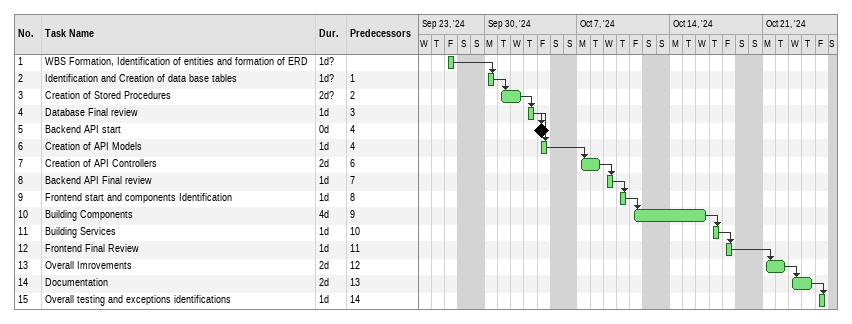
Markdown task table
| ID | Task | Duration | Start | Finish | Predecessors |
|---|---|---|---|---|---|
| 1 | WBS Formation, Identification of entities and formation of ERD | 1d? | 2024-09-27 | 2024-09-27 |  |
| 2 | Identification and Creation of data base tables | 1d? | 2024-09-30 | 2024-09-30 | 1 |
| 3 | Creation of Stored Procedures | 2d? | 2024-10-01 | 2024-10-02 | 2 |
| 4 | Database Final review | 1d | 2024-10-03 | 2024-10-03 | 3 |
| 5 | Backend API start | 0d | 2024-10-04 | 2024-10-04 | 4 |
| 6 | Creation of API Models | 1d | 2024-10-04 | 2024-10-04 | 4 |
| 7 | Creation of API Controllers | 2d | 2024-10-07 | 2024-10-08 | 6 |
| 8 | Backend API Final review | 1d | 2024-10-09 | 2024-10-09 | 7 |
| 9 | Frontend start and components Identification | 1d | 2024-10-10 | 2024-10-10 | 8 |
| 10 | Building Components | 4d | 2024-10-11 | 2024-10-16 | 9 |
| 11 | Building Services | 1d | 2024-10-17 | 2024-10-17 | 10 |
| 12 | Frontend Final Review | 1d | 2024-10-18 | 2024-10-18 | 11 |
| 13 | Overall Imrovements | 2d | 2024-10-21 | 2024-10-22 | 12 |
| 14 | Documentation | 2d | 2024-10-23 | 2024-10-24 | 13 |
| 15 | Overall testing and exceptions identifications | 1d | 2024-10-25 | 2024-10-25 | 14 |
